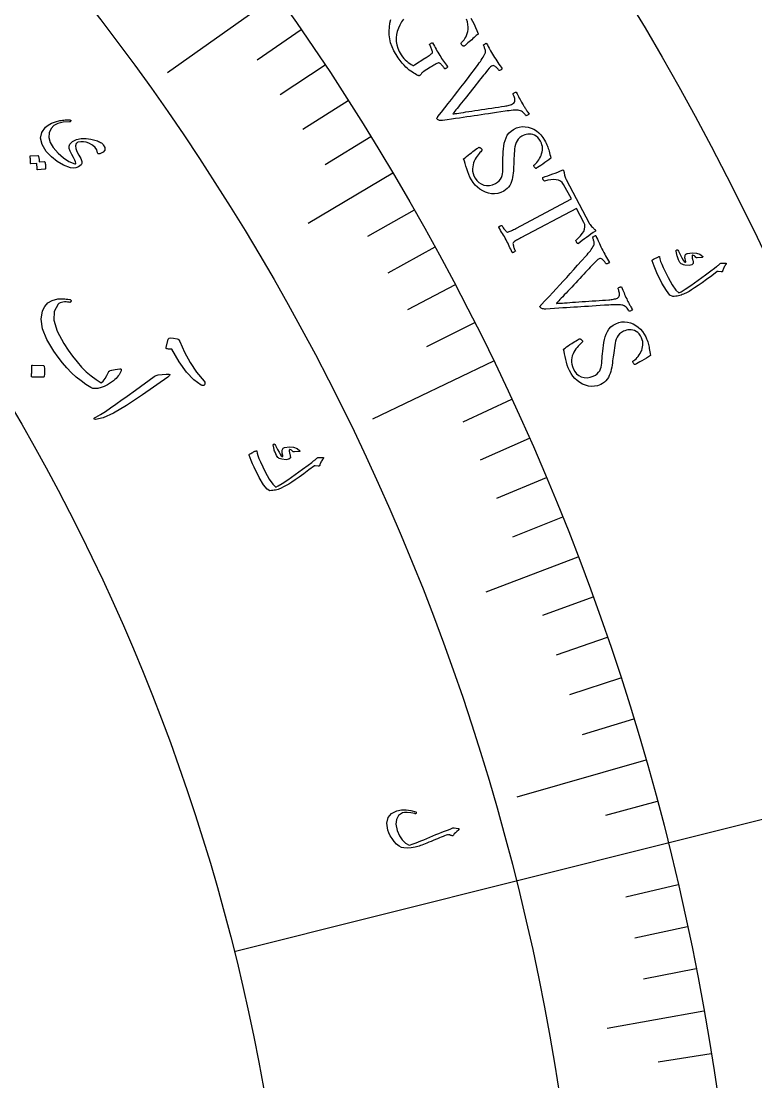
# Model space of a CAD drawing. Header units: millimetres. Extents: x -83 to 83, y -82 to 91.
# Drawn here: x 39.71 to 55.97, y 8.23 to 31.72 of the extents above; entities that cross this region are included whole.
import ezdxf

# ---------------------------------------------------------------- set-up
doc = ezdxf.new("R2010")
doc.units = ezdxf.units.MM
for name, color, linetype in [('ENGRAVE', 7, 'Continuous'), ('ENGRAVE_FINE', 8, 'Continuous'), ('TEXT', 5, 'Continuous')]:
    doc.layers.add(name, color=color, linetype=linetype)

msp = doc.modelspace()

# ---------------------------------------------------------------- linework, layer by layer
at = {"layer": 'ENGRAVE'}
for points in [[(45.367, 32.2945), (42.9474, 30.5721)], [(47.9309, 28.3501), (46.0562, 27.2413)], [(50.1577, 24.193), (47.4826, 22.9027)], [(52.0292, 19.8511), (49.9942, 19.0747)], [(63.6256, 15.9216), (54.0218, 13.5183)], [(53.529, 15.3538), (50.6742, 14.5349)], [(54.0218, 13.5183), (44.4179, 11.1151)], [(54.8191, 9.7961), (52.6751, 9.4129)]]:
    msp.add_lwpolyline(points, dxfattribs=at)
for radius in [80.85, 80.85, 78.6844, 74.6625, 74.6625, 71.4862, 65.5875, 65.5875, 62.1225, 55.6875, 55.6875, 52.2225, 45.7875, 45.7875]:
    msp.add_circle((0, 0), radius, dxfattribs=at)
at = {"layer": 'ENGRAVE_FINE'}
for points in [[(45.9058, 31.5239), (44.9265, 30.8514)], [(46.4317, 30.744), (45.4412, 30.0881)], [(46.9447, 29.9549), (45.9432, 29.3159)], [(47.4444, 29.1569), (46.4323, 28.5349)], [(48.4038, 27.5349), (47.3712, 26.9475)], [(48.8631, 26.7113), (47.8207, 26.1415)], [(49.3086, 25.8797), (48.2567, 25.3276)], [(49.7402, 25.0402), (48.6791, 24.506)], [(50.561, 23.3385), (49.4823, 22.8406)], [(50.9499, 22.4768), (49.863, 21.9973)], [(51.3243, 21.6082), (50.2294, 21.1472)], [(51.6841, 20.7329), (50.5815, 20.2906)], [(52.3593, 18.9631), (51.2423, 18.5585)], [(52.6745, 18.0691), (51.5508, 17.6836)], [(52.9746, 17.1694), (51.8445, 16.8031)], [(53.2595, 16.2642), (52.1233, 15.9172)], [(53.7832, 14.4384), (52.6358, 14.1304)], [(54.2448, 12.5938), (53.0875, 12.3251)], [(54.452, 11.6651), (53.2904, 11.4162)], [(54.6435, 10.7324), (53.4778, 10.5034)], [(54.9787, 8.8563), (53.8059, 8.6674)]]:
    msp.add_lwpolyline(points, dxfattribs=at)
at = {"layer": 'TEXT'}
for points in [[(48.165, 31.7639), (48.122, 31.6996), (48.085, 31.6326), (48.0541, 31.5631), (48.0303, 31.4917), (48.0148, 31.4192), (48.0075, 31.3455), (48.0083, 31.2706), (48.0187, 31.1953), (48.0398, 31.1203), (48.0717, 31.0454), (48.1143, 30.9707), (48.1436, 30.9287), (48.1743, 30.891), (48.2064, 30.8578), (48.2401, 30.829), (48.2739, 30.8035), (48.3064, 30.7803), (48.3376, 30.7594), (48.3676, 30.7407), (48.3735, 30.7372), (48.379, 30.7352), (48.384, 30.7349), (48.3887, 30.7361), (48.3934, 30.7383), (48.3984, 30.741), (48.4038, 30.7441), (48.4095, 30.7477), (48.6431, 30.896), (48.6466, 30.8982), (48.6501, 30.9005), (48.6537, 30.9027), (48.6572, 30.905), (48.6607, 30.9072), (48.6643, 30.9095), (48.6678, 30.9117), (48.6714, 30.914), (48.6932, 30.9279), (48.7139, 30.9414), (48.7335, 30.9544), (48.752, 30.9668), (48.7688, 30.9789), (48.7836, 30.9906), (48.7963, 31.0021), (48.8069, 31.0133), (48.8116, 31.0207), (48.813, 31.0317), (48.8111, 31.0462), (48.806, 31.0642), (48.7988, 31.0839), (48.7908, 31.1036), (48.7821, 31.1232), (48.7725, 31.1426), (48.7633, 31.1605), (48.7554, 31.1753), (48.7488, 31.1871), (48.7436, 31.1957), (48.7471, 31.2024), (48.7529, 31.2096), (48.761, 31.2171), (48.7712, 31.2251), (48.7822, 31.2319), (48.7922, 31.2364), (48.8013, 31.2384), (48.8095, 31.2379), (48.8307, 31.2018), (48.8512, 31.1662), (48.8709, 31.1309), (48.89, 31.0961), (48.909, 31.0616), (48.9286, 31.0275), (48.9488, 30.9937), (48.9695, 30.9603), (48.9912, 30.9266), (49.0128, 30.8943), (49.0344, 30.8634), (49.0558, 30.8338), (49.0775, 30.8043), (49.0997, 30.7731), (49.1224, 30.7405), (49.1457, 30.7063), (49.1426, 30.6986), (49.1369, 30.6913), (49.1286, 30.6841), (49.1177, 30.6772), (49.1061, 30.6713), (49.0959, 30.6673), (49.0869, 30.6651), (49.0793, 30.6648), (49.0738, 30.6731), (49.0662, 30.6839), (49.0564, 30.697), (49.0445, 30.7125), (49.0315, 30.7287), (49.0182, 30.744), (49.0047, 30.7583), (48.991, 30.7716), (48.9778, 30.7825), (48.9659, 30.7898), (48.9554, 30.7933), (48.9461, 30.793), (48.9283, 30.7877), (48.909, 30.78), (48.8882, 30.77), (48.8661, 30.7576), (48.8429, 30.7437), (48.8188, 30.7291), (48.794, 30.7137), (48.7684, 30.6977), (48.6052, 30.595), (48.588, 30.5831), (48.574, 30.5712), (48.5633, 30.5594), (48.5559, 30.5475), (48.5497, 30.5364), (48.5425, 30.5268), (48.5344, 30.5186), (48.5254, 30.512), (48.5206, 30.5095), (48.5155, 30.5081), (48.5101, 30.5078), (48.5044, 30.5086), (48.4972, 30.511), (48.4868, 30.5156), (48.4735, 30.5223), (48.4571, 30.5313), (48.4278, 30.5486), (48.397, 30.5676), (48.3647, 30.5883), (48.3309, 30.6107), (48.2957, 30.6363), (48.259, 30.6668), (48.2208, 30.702), (48.1812, 30.7421), (48.1398, 30.7887), (48.0964, 30.8435), (48.0508, 30.9067), (48.0031, 30.9782), (47.9539, 31.0625), (47.9142, 31.1482), (47.8842, 31.2352), (47.8636, 31.3236), (47.8522, 31.4121), (47.8493, 31.4996), (47.8549, 31.5859), (47.8691, 31.6712), (47.8913, 31.7543)], [(49.6617, 31.7815), (49.6976, 31.7163), (49.7321, 31.6491), (49.7645, 31.5799), (49.7947, 31.5088), (49.8228, 31.4356), (49.8201, 31.4332), (49.812, 31.4258), (49.7985, 31.4137), (49.7796, 31.3966), (49.7571, 31.3764), (49.7326, 31.3547), (49.7061, 31.3316), (49.6776, 31.307), (49.6488, 31.2822), (49.6214, 31.2586), (49.5954, 31.236), (49.5707, 31.2145), (49.5492, 31.1958), (49.5324, 31.1816), (49.5205, 31.1718), (49.5133, 31.1666), (49.5086, 31.1636), (49.5024, 31.1631), (49.4946, 31.1649), (49.4854, 31.1691), (49.4758, 31.175), (49.4673, 31.182), (49.4598, 31.19), (49.4532, 31.1991), (49.4486, 31.2075), (49.4452, 31.2158), (49.443, 31.2241), (49.4422, 31.2323), (49.4549, 31.2449), (49.4701, 31.2613), (49.4879, 31.2816), (49.5081, 31.3059), (49.5287, 31.334), (49.5476, 31.3662), (49.5649, 31.4023), (49.5804, 31.4424), (49.5922, 31.4865), (49.5985, 31.5345), (49.5992, 31.5863), (49.5942, 31.6419), (49.5816, 31.7015), (49.5591, 31.765)]]:
    msp.add_lwpolyline(points, dxfattribs=at)
for points in [[(50.1617, 30.9504), (50.1857, 30.912), (50.2098, 30.8744), (50.2339, 30.8376), (50.2581, 30.8018), (50.282, 30.7664), (50.3057, 30.7313), (50.329, 30.6963), (50.3519, 30.6616), (50.3472, 30.656), (50.3399, 30.6497), (50.3299, 30.6429), (50.3171, 30.6354), (50.3043, 30.629), (50.2943, 30.6253), (50.2868, 30.6242), (50.2821, 30.6258), (50.2778, 30.632), (50.2708, 30.641), (50.261, 30.6527), (50.2486, 30.6672), (50.2344, 30.6824), (50.2193, 30.6965), (50.2032, 30.7093), (50.1863, 30.721), (50.169, 30.7294), (50.1518, 30.7325), (50.1349, 30.7302), (50.1181, 30.7227), (50.0956, 30.7052), (50.0664, 30.676), (50.0304, 30.6351), (49.9875, 30.5827), (49.9656, 30.5548), (49.9403, 30.5226), (49.9117, 30.4862), (49.8798, 30.4454), (49.8454, 30.4015), (49.8091, 30.3555), (49.771, 30.3074), (49.7311, 30.2572), (49.6904, 30.2059), (49.6497, 30.1545), (49.609, 30.103), (49.5685, 30.0513), (49.5287, 30.0008), (49.4904, 29.9524), (49.4536, 29.9062), (49.4184, 29.8622), (49.3854, 29.8213), (49.3556, 29.7843), (49.3289, 29.7513), (49.3054, 29.7222), (49.2859, 29.6982), (49.2715, 29.6803), (49.2622, 29.6684), (49.258, 29.6628), (49.2684, 29.6639), (49.2872, 29.6665), (49.3143, 29.6704), (49.3497, 29.6756), (49.392, 29.682), (49.4397, 29.6894), (49.4927, 29.6977), (49.551, 29.7068), (49.6136, 29.7167), (49.6794, 29.727), (49.7484, 29.7377), (49.8206, 29.7488), (49.8947, 29.7602), (49.9693, 29.7715), (50.0445, 29.783), (50.1203, 29.7945), (50.1952, 29.8058), (50.2679, 29.8168), (50.3384, 29.8274), (50.4066, 29.8376), (50.4322, 29.8416), (50.4581, 29.8466), (50.4842, 29.8525), (50.5106, 29.8595), (50.5357, 29.8671), (50.5581, 29.8751), (50.5778, 29.8837), (50.5948, 29.8927), (50.6116, 29.9054), (50.6236, 29.9209), (50.6307, 29.939), (50.6329, 29.9599), (50.6318, 29.9821), (50.6288, 30.0039), (50.624, 30.0255), (50.6172, 30.0468), (50.6099, 30.0662), (50.6035, 30.0822), (50.5979, 30.0947), (50.5931, 30.1038), (50.5944, 30.1103), (50.5992, 30.1174), (50.6077, 30.1249), (50.6197, 30.1329), (50.6327, 30.1398), (50.6442, 30.1442), (50.6542, 30.146), (50.6627, 30.1452), (50.6809, 30.1117), (50.6983, 30.0791), (50.7151, 30.0473), (50.7311, 30.0163), (50.7472, 29.9854), (50.7643, 29.9539), (50.7824, 29.9217), (50.8015, 29.8888), (50.8173, 29.8619), (50.8316, 29.8381), (50.8443, 29.8174), (50.8555, 29.7996), (50.8658, 29.7834), (50.8763, 29.7675), (50.8868, 29.7518), (50.8973, 29.7364), (50.9084, 29.7201), (50.9206, 29.702), (50.9339, 29.682), (50.9482, 29.6602), (50.9433, 29.6547), (50.9355, 29.6487), (50.9247, 29.6422), (50.911, 29.6352), (50.8975, 29.6293), (50.8874, 29.6257), (50.8808, 29.6245), (50.8777, 29.6258), (50.8712, 29.6351), (50.8605, 29.6484), (50.8454, 29.6655), (50.8261, 29.6865), (50.8039, 29.7073), (50.7801, 29.7236), (50.7549, 29.7356), (50.7282, 29.7432), (50.7061, 29.7462), (50.6768, 29.7473), (50.6403, 29.7464), (50.5967, 29.7435), (50.5502, 29.7394), (50.5051, 29.7346), (50.4614, 29.7291), (50.4191, 29.723), (50.3211, 29.7087), (50.2273, 29.6949), (50.1376, 29.6815), (50.052, 29.6686), (49.9692, 29.6562), (49.8879, 29.6441), (49.8079, 29.6323), (49.7294, 29.6208), (49.6508, 29.6094), (49.5708, 29.5976), (49.4893, 29.5855), (49.4064, 29.573), (49.3205, 29.5601), (49.2299, 29.5468), (49.1347, 29.533), (49.0349, 29.5187), (49.0081, 29.5158), (48.9846, 29.5155), (48.9645, 29.5178), (48.9476, 29.5227), (48.9335, 29.5296), (48.9213, 29.538), (48.9111, 29.5477), (48.903, 29.5588), (48.9019, 29.5628), (48.9029, 29.5677), (48.9061, 29.5735), (48.9114, 29.5801), (48.9172, 29.5868), (48.9219, 29.593), (48.9257, 29.5985), (48.9283, 29.6033), (49.0073, 29.7037), (49.0835, 29.8009), (49.157, 29.8947), (49.2277, 29.9852), (49.2973, 30.0745), (49.3674, 30.1647), (49.4379, 30.2557), (49.5089, 30.3476), (49.5818, 30.4426), (49.6579, 30.5429), (49.7373, 30.6485), (49.8198, 30.7595), (49.8453, 30.7934), (49.869, 30.8261), (49.891, 30.8576), (49.9113, 30.8878), (49.93, 30.9175), (49.9469, 30.9471), (49.9622, 30.9768), (49.9759, 31.0065), (49.9804, 31.0194), (49.9825, 31.0342), (49.9823, 31.0508), (49.9796, 31.0693), (49.9754, 31.0884), (49.9703, 31.1067), (49.9645, 31.1244), (49.9578, 31.1414), (49.9511, 31.1568), (49.945, 31.1699), (49.9395, 31.1807), (49.9346, 31.1891), (49.936, 31.1914), (49.9415, 31.1959), (49.9512, 31.2026), (49.9651, 31.2115), (49.9793, 31.2202), (49.9901, 31.2263), (49.9973, 31.2297), (50.001, 31.2305), (50.0243, 31.1903), (50.0454, 31.1534), (50.064, 31.12), (50.0804, 31.0899), (50.0968, 31.0598), (50.1159, 31.0266), (50.1375, 30.9901), (50.1617, 30.9504)], [(41.397, 28.805), (41.3789, 28.8662), (41.3408, 28.9221), (41.2829, 28.9726), (41.205, 29.0175), (41.1457, 29.039), (41.0857, 29.0493), (41.025, 29.0484), (40.9635, 29.0364), (40.9528, 29.0319), (40.9429, 29.0253), (40.9341, 29.0164), (40.9262, 29.0054), (40.9107, 28.9583), (40.9148, 28.9006), (40.9382, 28.8322), (40.981, 28.7531), (41.0239, 28.6754), (41.0465, 28.6131), (41.0489, 28.5663), (41.0313, 28.5348), (40.9764, 28.4945), (40.9191, 28.4709), (40.8594, 28.4637), (40.7972, 28.4731), (40.641, 28.5312), (40.5, 28.6104), (40.3739, 28.7107), (40.2627, 28.8323), (40.1687, 28.9846), (40.1345, 29.1249), (40.1602, 29.2534), (40.2462, 29.3703), (40.306, 29.4171), (40.379, 29.4569), (40.4652, 29.4896), (40.5647, 29.5152), (40.5939, 29.5201), (40.6226, 29.5242), (40.6507, 29.5275), (40.6783, 29.5299), (40.7056, 29.5315), (40.7326, 29.5321), (40.7593, 29.5319), (40.7859, 29.5307), (40.7981, 29.5286), (40.8056, 29.5242), (40.8084, 29.5176), (40.8064, 29.5087), (40.8016, 29.501), (40.7953, 29.4955), (40.7875, 29.492), (40.7782, 29.4906), (40.6333, 29.4802), (40.5166, 29.4515), (40.428, 29.4046), (40.3675, 29.3397), (40.3252, 29.2419), (40.3194, 29.1394), (40.3501, 29.0323), (40.4173, 28.9203), (40.5251, 28.7923), (40.6401, 28.6896), (40.7627, 28.6123), (40.8931, 28.5603), (40.9025, 28.5583), (40.9094, 28.5598), (40.9137, 28.565), (40.9155, 28.5737), (40.9112, 28.6011), (40.8949, 28.6423), (40.8665, 28.6974), (40.8259, 28.7664), (40.7873, 28.8384), (40.7669, 28.8999), (40.7648, 28.9508), (40.781, 28.9912), (40.8096, 29.0249), (40.8446, 29.0535), (40.8859, 29.0769), (40.9334, 29.095), (41.0364, 29.1171), (41.1425, 29.1215), (41.2516, 29.108), (41.3639, 29.0766), (41.392, 29.067), (41.4178, 29.0566), (41.4412, 29.0454), (41.4624, 29.0335), (41.4813, 29.0209), (41.4979, 29.0079), (41.5123, 28.9945), (41.5244, 28.9806), (41.5599, 28.9181), (41.5594, 28.8643), (41.523, 28.8194), (41.4507, 28.7832), (41.4281, 28.778), (41.4116, 28.7799), (41.4012, 28.7889), (41.397, 28.805)], [(51.2909, 29.0861), (51.3113, 29.0489), (51.3287, 29.0144), (51.3433, 28.9825), (51.3548, 28.9532), (51.3647, 28.925), (51.3739, 28.8959), (51.3825, 28.8662), (51.3905, 28.8357), (51.3988, 28.803), (51.4083, 28.7667), (51.419, 28.7268), (51.4309, 28.6833), (51.3881, 28.6501), (51.3441, 28.6174), (51.2989, 28.5849), (51.2525, 28.5529), (51.2084, 28.5231), (51.1701, 28.4976), (51.1376, 28.4764), (51.111, 28.4594), (51.1052, 28.4564), (51.0986, 28.4566), (51.0912, 28.46), (51.083, 28.4666), (51.0751, 28.4745), (51.0685, 28.482), (51.0631, 28.4889), (51.059, 28.4953), (51.055, 28.5039), (51.0528, 28.5122), (51.0523, 28.5202), (51.0536, 28.528), (51.0744, 28.5445), (51.0956, 28.5645), (51.1173, 28.588), (51.1394, 28.615), (51.1608, 28.6448), (51.1802, 28.6765), (51.1977, 28.7103), (51.2133, 28.746), (51.2262, 28.7833), (51.2355, 28.8214), (51.2413, 28.8604), (51.2435, 28.9003), (51.2412, 28.9404), (51.2334, 28.9801), (51.2199, 29.0193), (51.2009, 29.058), (51.1716, 29.1035), (51.1401, 29.1408), (51.1065, 29.1698), (51.0707, 29.1906), (51.0337, 29.2046), (50.9966, 29.2131), (50.9594, 29.2162), (50.9221, 29.2138), (50.8858, 29.2073), (50.8515, 29.1979), (50.8194, 29.1856), (50.7892, 29.1703), (50.7458, 29.1412), (50.7098, 29.108), (50.6815, 29.0708), (50.6606, 29.0295), (50.6454, 28.9852), (50.6338, 28.9385), (50.626, 28.8895), (50.6219, 28.8382), (50.6195, 28.7856), (50.6168, 28.7326), (50.6139, 28.6794), (50.6107, 28.6259), (50.609, 28.5851), (50.6073, 28.5423), (50.6055, 28.4975), (50.6036, 28.4506), (50.6009, 28.4027), (50.5966, 28.3547), (50.5906, 28.3067), (50.5831, 28.2587), (50.5729, 28.2116), (50.5589, 28.1665), (50.5412, 28.1233), (50.5199, 28.0822), (50.494, 28.044), (50.463, 28.0098), (50.4268, 27.9795), (50.3854, 27.9531), (50.32, 27.9228), (50.2535, 27.9035), (50.1859, 27.8953), (50.1171, 27.8981), (50.049, 27.9104), (49.9836, 27.9309), (49.9207, 27.9595), (49.8605, 27.9962), (49.8045, 28.0397), (49.7544, 28.0887), (49.7101, 28.143), (49.6716, 28.2029), (49.6401, 28.2622), (49.6124, 28.3224), (49.5886, 28.3834), (49.5686, 28.4453), (49.5508, 28.5058), (49.5333, 28.5628), (49.5162, 28.6162), (49.4994, 28.6661), (49.5311, 28.6937), (49.5641, 28.7216), (49.5987, 28.7497), (49.6347, 28.7781), (49.6704, 28.8057), (49.7041, 28.8312), (49.7356, 28.8548), (49.7651, 28.8763), (49.7909, 28.8948), (49.8115, 28.9092), (49.8267, 28.9196), (49.8366, 28.9258), (49.846, 28.9229), (49.8553, 28.9193), (49.8643, 28.915), (49.8732, 28.91), (49.8815, 28.9042), (49.8888, 28.8976), (49.8952, 28.8903), (49.9006, 28.8822), (49.9049, 28.8716), (49.9053, 28.8615), (49.9017, 28.852), (49.8942, 28.843), (49.8783, 28.8277), (49.8604, 28.8086), (49.8405, 28.7857), (49.8185, 28.759), (49.796, 28.729), (49.7746, 28.6959), (49.7544, 28.66), (49.7352, 28.621), (49.7187, 28.5797), (49.7067, 28.5366), (49.6992, 28.4916), (49.6961, 28.4449), (49.6991, 28.3966), (49.7098, 28.3469), (49.7283, 28.2959), (49.7546, 28.2436), (49.7905, 28.1914), (49.8338, 28.1482), (49.8847, 28.114), (49.9431, 28.0888), (50.0062, 28.0755), (50.0711, 28.077), (50.1379, 28.0935), (50.2064, 28.1249), (50.2521, 28.1542), (50.2891, 28.186), (50.3175, 28.2205), (50.3371, 28.2575), (50.3506, 28.2969), (50.3604, 28.3387), (50.3664, 28.3829), (50.3686, 28.4294), (50.3689, 28.4779), (50.3689, 28.5282), (50.3688, 28.5802), (50.3684, 28.634), (50.3698, 28.6951), (50.3722, 28.7578), (50.3754, 28.8221), (50.3794, 28.8879), (50.3864, 28.9535), (50.3984, 29.0169), (50.4153, 29.0782), (50.4373, 29.1374), (50.4661, 29.1926), (50.5036, 29.2419), (50.5498, 29.2852), (50.6047, 29.3225), (50.6679, 29.3535), (50.732, 29.3737), (50.7969, 29.3831), (50.8627, 29.3815), (50.9277, 29.3704), (50.9903, 29.3511), (51.0505, 29.3236), (51.1084, 29.2878), (51.1623, 29.2453), (51.2107, 29.1975), (51.2536, 29.1444), (51.2909, 29.0861)], [(40.2198, 28.6102), (40.223, 28.6097), (40.226, 28.6079), (40.2288, 28.6048), (40.2313, 28.6004), (40.2362, 28.5818), (40.2401, 28.5632), (40.2431, 28.5446), (40.2452, 28.5261), (40.2464, 28.5076), (40.2466, 28.4887), (40.2458, 28.4697), (40.2441, 28.4503), (40.2426, 28.4458), (40.24, 28.4424), (40.2363, 28.4402), (40.2315, 28.4391), (40.0653, 28.4288), (40.0624, 28.4296), (40.0604, 28.4325), (40.0592, 28.4374), (40.0589, 28.4443), (40.0594, 28.4495), (40.0594, 28.4576), (40.0591, 28.4684), (40.0584, 28.482), (40.0573, 28.4985), (40.0558, 28.5181), (40.054, 28.5409), (40.0517, 28.5668), (39.9221, 28.5592), (39.9175, 28.5598), (39.9144, 28.5627), (39.9129, 28.5678), (39.913, 28.5751), (39.913, 28.5814), (39.9129, 28.5913), (39.9125, 28.6046), (39.9119, 28.6214), (39.911, 28.6418), (39.9096, 28.6662), (39.9076, 28.6944), (39.9052, 28.7265), (39.9058, 28.7304), (39.9073, 28.7331), (39.9098, 28.7344), (39.9132, 28.7345), (40.0759, 28.7412), (40.0791, 28.7407), (40.0821, 28.7389), (40.0849, 28.7358), (40.0874, 28.7315), (40.0922, 28.7161), (40.0961, 28.7006), (40.099, 28.685), (40.101, 28.6693), (40.1022, 28.6535), (40.1026, 28.6378), (40.1023, 28.6221), (40.1012, 28.6065)], [(52.2789, 27.2463), (52.2882, 27.2304), (52.3001, 27.2131), (52.3148, 27.1943), (52.3322, 27.1742), (52.3499, 27.1548), (52.3657, 27.1384), (52.3795, 27.1251), (52.3913, 27.1147), (52.4005, 27.1076), (52.4076, 27.1014), (52.4127, 27.0962), (52.4157, 27.0919), (52.4174, 27.0878), (52.4187, 27.083), (52.4196, 27.0776), (52.4199, 27.0716), (52.3679, 27.0364), (52.3171, 27.0012), (52.2674, 26.966), (52.2189, 26.9309), (52.1716, 26.8958), (52.1254, 26.8607), (52.0804, 26.8257), (52.0366, 26.7906), (52.0324, 26.7923), (52.0274, 26.7947), (52.0217, 26.7979), (52.0151, 26.8019), (52.0086, 26.8069), (52.003, 26.8132), (51.9983, 26.8207), (51.9945, 26.8295), (51.9888, 26.8425), (51.9859, 26.8538), (51.9859, 26.8634), (51.9887, 26.8712), (52.0418, 26.9172), (52.0875, 26.9647), (52.1257, 27.0135), (52.1565, 27.0637), (52.1772, 27.1142), (52.1849, 27.1636), (52.1798, 27.2119), (52.1618, 27.2592), (51.9971, 27.5722), (50.7677, 26.9202), (50.741, 26.906), (50.7154, 26.8921), (50.6907, 26.8786), (50.6671, 26.8653), (50.6453, 26.8523), (50.6263, 26.8394), (50.61, 26.8265), (50.5964, 26.8137), (50.5927, 26.8063), (50.5912, 26.7953), (50.5919, 26.7808), (50.595, 26.7627), (50.5996, 26.7429), (50.6052, 26.7231), (50.6119, 26.7032), (50.6196, 26.6832), (50.6272, 26.6648), (50.6337, 26.6496), (50.6392, 26.6375), (50.6436, 26.6285), (50.6395, 26.6221), (50.6331, 26.6155), (50.6244, 26.6087), (50.6135, 26.6017), (50.602, 26.5958), (50.5917, 26.5922), (50.5825, 26.591), (50.5744, 26.5921), (50.5576, 26.6297), (50.5411, 26.6665), (50.5248, 26.7024), (50.5087, 26.7375), (50.4924, 26.7722), (50.4753, 26.8072), (50.4576, 26.8423), (50.439, 26.8776), (50.4205, 26.9119), (50.4013, 26.9462), (50.3814, 26.9805), (50.3609, 27.0149), (50.3399, 27.0494), (50.3186, 27.0841), (50.2969, 27.119), (50.2749, 27.1541), (50.2784, 27.1614), (50.2846, 27.1684), (50.2934, 27.175), (50.3047, 27.1812), (50.3166, 27.1864), (50.3271, 27.1898), (50.3361, 27.1914), (50.3437, 27.1913), (50.3487, 27.1826), (50.3558, 27.171), (50.365, 27.1567), (50.3764, 27.1396), (50.389, 27.1215), (50.4021, 27.1042), (50.4158, 27.0879), (50.43, 27.0724), (50.4434, 27.0594), (50.455, 27.0508), (50.4647, 27.0464), (50.4724, 27.0464), (50.4906, 27.0505), (50.5104, 27.0569), (50.5318, 27.0654), (50.5547, 27.0763), (50.5789, 27.0885), (50.6038, 27.1014), (50.6297, 27.1149), (50.6564, 27.1291), (51.8831, 27.7861), (51.7125, 28.1024), (51.6832, 28.1437), (51.6459, 28.1749), (51.6006, 28.196), (51.5472, 28.207), (51.4882, 28.2096), (51.4261, 28.2055), (51.3609, 28.1948), (51.2925, 28.1775), (51.2844, 28.1795), (51.2765, 28.1849), (51.2687, 28.1936), (51.2611, 28.2056), (51.2559, 28.2135), (51.2524, 28.2214), (51.2505, 28.2292), (51.2503, 28.2368), (51.2509, 28.244), (51.2517, 28.2501), (51.2526, 28.2554), (51.2536, 28.2597), (51.3071, 28.2766), (51.3612, 28.2947), (51.4158, 28.3138), (51.4711, 28.3341), (51.527, 28.3553), (51.5836, 28.3773), (51.641, 28.4001), (51.6992, 28.4238), (51.7047, 28.4182), (51.7095, 28.4115), (51.7136, 28.4035), (51.717, 28.3944), (51.7196, 28.385), (51.7216, 28.3765), (51.7229, 28.3689), (51.7235, 28.3621), (51.7254, 28.3469), (51.7283, 28.3293), (51.7324, 28.3093), (51.7377, 28.2868), (51.7438, 28.2642), (51.7504, 28.2437), (51.7577, 28.2254), (51.7656, 28.2093)], [(52.559, 26.6773), (52.5797, 26.637), (52.6006, 26.5975), (52.6216, 26.5589), (52.6427, 26.5212), (52.6636, 26.4839), (52.6843, 26.447), (52.7046, 26.4102), (52.7245, 26.3737), (52.7194, 26.3684), (52.7116, 26.3628), (52.701, 26.3568), (52.6877, 26.3505), (52.6744, 26.3451), (52.6641, 26.3422), (52.6566, 26.3418), (52.652, 26.3438), (52.6482, 26.3504), (52.642, 26.3599), (52.6333, 26.3724), (52.6221, 26.3878), (52.6092, 26.4042), (52.5953, 26.4195), (52.5804, 26.4336), (52.5644, 26.4466), (52.5479, 26.4564), (52.531, 26.4609), (52.5139, 26.4601), (52.4966, 26.454), (52.4728, 26.4384), (52.4412, 26.4117), (52.4019, 26.374), (52.3549, 26.3253), (52.3307, 26.2993), (52.3028, 26.2694), (52.2713, 26.2354), (52.2362, 26.1975), (52.1982, 26.1565), (52.1582, 26.1137), (52.1162, 26.0689), (52.0723, 26.0222), (52.0275, 25.9745), (51.9826, 25.9266), (51.9378, 25.8787), (51.8931, 25.8306), (51.8492, 25.7835), (51.8071, 25.7385), (51.7666, 25.6955), (51.7278, 25.6546), (51.6916, 25.6165), (51.6588, 25.5822), (51.6295, 25.5515), (51.6036, 25.5245), (51.5822, 25.5021), (51.5664, 25.4854), (51.5562, 25.4745), (51.5515, 25.4691), (51.5619, 25.4694), (51.5808, 25.4704), (51.6082, 25.4721), (51.6439, 25.4744), (51.6866, 25.4772), (51.7347, 25.4806), (51.7882, 25.4844), (51.8471, 25.4887), (51.9103, 25.4934), (51.9767, 25.4981), (52.0464, 25.5031), (52.1193, 25.5082), (52.194, 25.5133), (52.2693, 25.5185), (52.3452, 25.5236), (52.4217, 25.5288), (52.4973, 25.5339), (52.5707, 25.5387), (52.6418, 25.5434), (52.7106, 25.5479), (52.7365, 25.5498), (52.7627, 25.5527), (52.7892, 25.5564), (52.816, 25.5611), (52.8417, 25.5666), (52.8647, 25.5728), (52.885, 25.5797), (52.9027, 25.5873), (52.9205, 25.5985), (52.9337, 25.6129), (52.9423, 25.6305), (52.9463, 25.6511), (52.947, 25.6732), (52.9459, 25.6952), (52.9428, 25.7171), (52.9379, 25.7389), (52.9322, 25.7589), (52.9271, 25.7753), (52.9226, 25.7883), (52.9186, 25.7977), (52.9204, 25.8042), (52.9258, 25.8108), (52.9348, 25.8176), (52.9475, 25.8245), (52.961, 25.8303), (52.9729, 25.8337), (52.983, 25.8347), (52.9914, 25.8332), (53.0067, 25.7984), (53.0214, 25.7644), (53.0354, 25.7314), (53.0488, 25.6992), (53.0623, 25.667), (53.0767, 25.6341), (53.0921, 25.6005), (53.1084, 25.5662), (53.1219, 25.5381), (53.1342, 25.5132), (53.1451, 25.4914), (53.1548, 25.4728), (53.1638, 25.4558), (53.1728, 25.4391), (53.182, 25.4226), (53.1912, 25.4063), (53.2009, 25.3892), (53.2116, 25.3701), (53.2231, 25.3491), (53.2356, 25.3262), (53.2303, 25.3211), (53.222, 25.3158), (53.2107, 25.3102), (53.1964, 25.3044), (53.1825, 25.2996), (53.1722, 25.2968), (53.1655, 25.2962), (53.1625, 25.2978), (53.1568, 25.3076), (53.1472, 25.3217), (53.1336, 25.34), (53.1161, 25.3626), (53.0957, 25.3851), (53.0734, 25.4034), (53.0492, 25.4174), (53.0232, 25.4271), (53.0015, 25.432), (52.9724, 25.4355), (52.936, 25.4377), (52.8923, 25.4385), (52.8456, 25.4382), (52.8003, 25.4371), (52.7562, 25.4353), (52.7136, 25.4328), (52.6147, 25.4266), (52.52, 25.4206), (52.4295, 25.4147), (52.3432, 25.409), (52.2597, 25.4035), (52.1776, 25.3982), (52.0969, 25.3931), (52.0177, 25.3882), (51.9385, 25.3833), (51.8577, 25.3782), (51.7756, 25.3729), (51.6919, 25.3674), (51.6052, 25.3617), (51.5138, 25.3559), (51.4178, 25.35), (51.3172, 25.3441), (51.2902, 25.3434), (51.2668, 25.3451), (51.2469, 25.3491), (51.2305, 25.3554), (51.217, 25.3634), (51.2056, 25.3727), (51.1962, 25.3833), (51.189, 25.3951), (51.1883, 25.3991), (51.1897, 25.4039), (51.1933, 25.4094), (51.1991, 25.4156), (51.2055, 25.4218), (51.2108, 25.4275), (51.2149, 25.4327), (51.218, 25.4373), (51.305, 25.5308), (51.389, 25.6212), (51.47, 25.7087), (51.548, 25.793), (51.6248, 25.8762), (51.7022, 25.9602), (51.78, 26.0451), (51.8584, 26.1308), (51.9389, 26.2194), (52.0231, 26.313), (52.1109, 26.4117), (52.2025, 26.5154), (52.2306, 26.5471), (52.257, 26.5778), (52.2815, 26.6073), (52.3043, 26.6357), (52.3253, 26.6637), (52.3447, 26.6918), (52.3624, 26.7202), (52.3784, 26.7486), (52.384, 26.7611), (52.3874, 26.7756), (52.3885, 26.7922), (52.3874, 26.8109), (52.3848, 26.8302), (52.3813, 26.849), (52.3769, 26.8671), (52.3717, 26.8845), (52.3662, 26.9005), (52.3612, 26.914), (52.3566, 26.9252), (52.3525, 26.934), (52.354, 26.9362), (52.3599, 26.9402), (52.3702, 26.9461), (52.3847, 26.9538), (52.3997, 26.9613), (52.4109, 26.9664), (52.4183, 26.9693), (52.4221, 26.9698), (52.442, 26.9278), (52.4599, 26.8893), (52.4757, 26.8543), (52.4895, 26.823), (52.5034, 26.7917), (52.5196, 26.757), (52.5382, 26.7189), (52.559, 26.6773)], [(54.7906, 26.5062), (54.7917, 26.5028), (54.7918, 26.4994), (54.7908, 26.4961), (54.7888, 26.4927), (54.7865, 26.4908), (54.7838, 26.4892), (54.7806, 26.488), (54.7771, 26.4871), (54.671, 26.4796), (54.6599, 26.4796), (54.6507, 26.4808), (54.6436, 26.4832), (54.6385, 26.4869), (54.6222, 26.5053), (54.6056, 26.5195), (54.5886, 26.5297), (54.5713, 26.5358), (54.5641, 26.5351), (54.5591, 26.5288), (54.5564, 26.5168), (54.5559, 26.4991), (54.5573, 26.4881), (54.559, 26.4768), (54.5611, 26.4653), (54.5635, 26.4537), (54.5663, 26.4417), (54.5696, 26.4293), (54.5734, 26.4164), (54.5776, 26.4031), (54.5806, 26.3517), (54.5509, 26.3204), (54.4884, 26.3092), (54.3932, 26.3181), (54.3624, 26.3258), (54.3367, 26.3354), (54.316, 26.3469), (54.3003, 26.3603), (54.2873, 26.3772), (54.2732, 26.4022), (54.2578, 26.4356), (54.2413, 26.4772), (54.2333, 26.4986), (54.2264, 26.5193), (54.2207, 26.5393), (54.2161, 26.5585), (54.2123, 26.5768), (54.209, 26.5941), (54.2062, 26.6103), (54.2039, 26.6255), (54.2045, 26.6358), (54.2068, 26.6441), (54.2108, 26.6503), (54.2166, 26.6546), (54.2237, 26.6568), (54.23, 26.656), (54.2354, 26.6521), (54.2399, 26.6452), (54.253, 26.6226), (54.2674, 26.5967), (54.2831, 26.5675), (54.3001, 26.5351), (54.3319, 26.4745), (54.3589, 26.4283), (54.3812, 26.3965), (54.3988, 26.3791), (54.4022, 26.3773), (54.4055, 26.3771), (54.4088, 26.3784), (54.4122, 26.3814), (54.4139, 26.384), (54.4148, 26.3878), (54.4148, 26.3928), (54.4141, 26.3989), (54.402, 26.4535), (54.398, 26.4768), (54.397, 26.4979), (54.3991, 26.5169), (54.4044, 26.5338), (54.4123, 26.5499), (54.4227, 26.5621), (54.4354, 26.5705), (54.4505, 26.5752), (54.5602, 26.5905), (54.6534, 26.5841), (54.7302, 26.556), (54.7906, 26.5062)], [(55.3044, 26.3311), (55.291, 26.3129), (55.2787, 26.2947), (55.2675, 26.2765), (55.2575, 26.2584), (55.2487, 26.2402), (55.2411, 26.2218), (55.2348, 26.2032), (55.2297, 26.1844), (55.2257, 26.1762), (55.2191, 26.171), (55.2098, 26.1687), (55.1977, 26.1692), (55.1327, 26.176), (55.1258, 26.1764), (55.1201, 26.1764), (55.1157, 26.1759), (55.1126, 26.1749), (54.9894, 26.0821), (54.8776, 25.9992), (54.7772, 25.9264), (54.6882, 25.8634), (54.6106, 25.8104), (54.5446, 25.7676), (54.4902, 25.7349), (54.4474, 25.7123), (54.3648, 25.6734), (54.338, 25.6625), (54.3104, 25.6528), (54.2821, 25.6443), (54.2532, 25.6371), (54.2235, 25.6311), (54.193, 25.6266), (54.1617, 25.6235), (54.1296, 25.6218), (54.0658, 25.6533), (53.9859, 25.7516), (53.8896, 25.9162), (53.7763, 26.1471), (53.7436, 26.2206), (53.7152, 26.2894), (53.691, 26.3536), (53.671, 26.4132), (53.6707, 26.4194), (53.6721, 26.4246), (53.6753, 26.4289), (53.6803, 26.4323), (53.7052, 26.4464), (53.7279, 26.4591), (53.7484, 26.4703), (53.7668, 26.4801), (53.7833, 26.4885), (53.7981, 26.4957), (53.8111, 26.5017), (53.8224, 26.5064), (53.8289, 26.5087), (53.8334, 26.5082), (53.836, 26.5049), (53.8365, 26.4988), (53.8439, 26.454), (53.8599, 26.3995), (53.8844, 26.3353), (53.9176, 26.2613), (54.0232, 26.0435), (54.1156, 25.8777), (54.1951, 25.7642), (54.2622, 25.703), (54.3134, 25.7274), (54.4016, 25.782), (54.5267, 25.8667), (54.6887, 25.9819), (54.8501, 26.0988), (54.9718, 26.1879), (55.0539, 26.2491), (55.0965, 26.2824), (55.108, 26.2919), (55.1187, 26.3008), (55.1286, 26.3091), (55.1379, 26.3168), (55.1463, 26.3238), (55.1537, 26.3301), (55.1602, 26.3357), (55.1657, 26.3406), (55.1783, 26.3502), (55.1914, 26.357), (55.2052, 26.361), (55.2195, 26.362), (55.2989, 26.36), (55.3045, 26.3594), (55.3087, 26.3578), (55.3115, 26.3554), (55.313, 26.352), (55.3128, 26.3469), (55.3112, 26.3417), (55.3084, 26.3364), (55.3044, 26.3311)], [(41.9157, 23.9735), (41.9047, 23.9453), (41.8907, 23.9173), (41.8738, 23.8895), (41.854, 23.8619), (41.8314, 23.8345), (41.8062, 23.8075), (41.7784, 23.7808), (41.7479, 23.7545), (41.684, 23.7065), (41.6169, 23.6655), (41.5466, 23.6315), (41.4731, 23.6046), (41.4037, 23.5875), (41.343, 23.5818), (41.2911, 23.5874), (41.248, 23.6044), (41.1381, 23.6735), (41.0304, 23.7515), (40.9248, 23.8384), (40.8212, 23.9343), (40.72, 24.0392), (40.6212, 24.1535), (40.5249, 24.2771), (40.4309, 24.41), (40.2755, 24.6716), (40.181, 24.9068), (40.1479, 25.1165), (40.1767, 25.3012), (40.2269, 25.4014), (40.2998, 25.4792), (40.3957, 25.5345), (40.5146, 25.5669), (40.5426, 25.5702), (40.5721, 25.5721), (40.603, 25.5726), (40.6354, 25.5718), (40.6693, 25.5696), (40.7047, 25.566), (40.7415, 25.561), (40.7799, 25.5546), (40.7914, 25.5516), (40.8004, 25.5467), (40.807, 25.5398), (40.8111, 25.531), (40.8125, 25.5241), (40.8115, 25.5171), (40.8082, 25.5099), (40.8026, 25.5024), (40.7965, 25.4967), (40.7894, 25.4933), (40.7812, 25.4921), (40.7721, 25.4933), (40.7352, 25.4986), (40.6987, 25.5012), (40.6626, 25.5012), (40.627, 25.4985), (40.5953, 25.4921), (40.5674, 25.4818), (40.5431, 25.4676), (40.5225, 25.4495), (40.435, 25.2915), (40.4274, 25.0939), (40.4992, 24.8563), (40.6495, 24.5777), (40.7449, 24.4323), (40.8424, 24.2975), (40.942, 24.1734), (41.0439, 24.06), (41.1483, 23.957), (41.2552, 23.8643), (41.3649, 23.782), (41.4774, 23.7099), (41.5217, 23.7485), (41.5641, 23.8031), (41.6047, 23.8736), (41.6432, 23.9601), (41.6487, 23.9653), (41.6606, 23.9717), (41.6791, 23.9795), (41.7041, 23.9886), (41.707, 23.9889), (41.7094, 23.9892), (41.7113, 23.9897), (41.7128, 23.9904), (41.7482, 24.0002), (41.7894, 24.0084), (41.8364, 24.0151), (41.8891, 24.0201), (41.9066, 24.0189), (41.9169, 24.0108), (41.92, 23.9957), (41.9157, 23.9735)], [(53.5295, 24.7257), (53.5467, 24.6869), (53.5612, 24.651), (53.573, 24.618), (53.5821, 24.5879), (53.5896, 24.5589), (53.5963, 24.5292), (53.6024, 24.4989), (53.6079, 24.4678), (53.6135, 24.4345), (53.6199, 24.3976), (53.6273, 24.3569), (53.6355, 24.3126), (53.5901, 24.2831), (53.5435, 24.2541), (53.4958, 24.2255), (53.4469, 24.1974), (53.4005, 24.1714), (53.3602, 24.1492), (53.3261, 24.1308), (53.2981, 24.1161), (53.2921, 24.1135), (53.2855, 24.1143), (53.2784, 24.1183), (53.2709, 24.1255), (53.2636, 24.1341), (53.2576, 24.1421), (53.2528, 24.1494), (53.2493, 24.1562), (53.246, 24.165), (53.2445, 24.1735), (53.2447, 24.1815), (53.2466, 24.1892), (53.2687, 24.2039), (53.2915, 24.222), (53.315, 24.2437), (53.3393, 24.2687), (53.3631, 24.2966), (53.3851, 24.3267), (53.4054, 24.3588), (53.4239, 24.3932), (53.4398, 24.4292), (53.4522, 24.4664), (53.4612, 24.5048), (53.4668, 24.5444), (53.4678, 24.5846), (53.4633, 24.6248), (53.4531, 24.665), (53.4374, 24.7051), (53.412, 24.7529), (53.3837, 24.7926), (53.3526, 24.8244), (53.3187, 24.8481), (53.283, 24.865), (53.2468, 24.8766), (53.2099, 24.8828), (53.1726, 24.8835), (53.1358, 24.8801), (53.1009, 24.8735), (53.0678, 24.8639), (53.0365, 24.8512), (52.9908, 24.8258), (52.9522, 24.7957), (52.9208, 24.761), (52.8966, 24.7216), (52.8777, 24.6787), (52.8624, 24.6331), (52.8505, 24.5849), (52.8422, 24.5341), (52.8354, 24.4819), (52.8283, 24.4294), (52.821, 24.3766), (52.8133, 24.3235), (52.8083, 24.283), (52.8031, 24.2405), (52.7975, 24.196), (52.7918, 24.1494), (52.7851, 24.1019), (52.7768, 24.0545), (52.7668, 24.0071), (52.7553, 23.9598), (52.7412, 23.9138), (52.7236, 23.87), (52.7024, 23.8285), (52.6777, 23.7892), (52.6488, 23.7533), (52.615, 23.7218), (52.5764, 23.6946), (52.5329, 23.6718), (52.4653, 23.647), (52.3974, 23.6333), (52.3293, 23.6307), (52.261, 23.6392), (52.1942, 23.6572), (52.1307, 23.683), (52.0704, 23.7167), (52.0135, 23.7583), (51.9613, 23.8063), (51.9154, 23.8592), (51.8757, 23.9171), (51.8424, 23.9799), (51.8159, 24.0417), (51.7933, 24.104), (51.7746, 24.1668), (51.7599, 24.2301), (51.7471, 24.2919), (51.7344, 24.3501), (51.7218, 24.4048), (51.7093, 24.4558), (51.7431, 24.4807), (51.7784, 24.5058), (51.8152, 24.531), (51.8534, 24.5563), (51.8913, 24.5808), (51.9269, 24.6034), (51.9603, 24.6243), (51.9915, 24.6433), (52.0188, 24.6596), (52.0404, 24.6723), (52.0564, 24.6813), (52.0668, 24.6867), (52.076, 24.683), (52.0849, 24.6787), (52.0936, 24.6736), (52.102, 24.6678), (52.1098, 24.6614), (52.1166, 24.6543), (52.1223, 24.6464), (52.127, 24.6379), (52.1304, 24.627), (52.13, 24.6169), (52.1256, 24.6077), (52.1174, 24.5994), (52.1003, 24.5855), (52.0809, 24.5679), (52.0591, 24.5467), (52.035, 24.522), (52.0101, 24.4939), (51.986, 24.4628), (51.9628, 24.4286), (51.9404, 24.3914), (51.9206, 24.3516), (51.9051, 24.3096), (51.8939, 24.2654), (51.8869, 24.2191), (51.8859, 24.1707), (51.8924, 24.1203), (51.9066, 24.068), (51.9284, 24.0136), (51.9599, 23.9587), (51.9995, 23.912), (52.0474, 23.8737), (52.1035, 23.8437), (52.1652, 23.8252), (52.2301, 23.8213), (52.2979, 23.8322), (52.3689, 23.8578), (52.4168, 23.8832), (52.4563, 23.9119), (52.4875, 23.9438), (52.5102, 23.9791), (52.5269, 24.0173), (52.5401, 24.0581), (52.5497, 24.1016), (52.5558, 24.1478), (52.5601, 24.1962), (52.5643, 24.2462), (52.5685, 24.2981), (52.5725, 24.3517), (52.5791, 24.4125), (52.5866, 24.4748), (52.5952, 24.5385), (52.6047, 24.6038), (52.6171, 24.6686), (52.6342, 24.7308), (52.6562, 24.7905), (52.6831, 24.8477), (52.7164, 24.9003), (52.7578, 24.9463), (52.8074, 24.9856), (52.8652, 25.0182), (52.9308, 25.0439), (52.9964, 25.0587), (53.0618, 25.0626), (53.1272, 25.0556), (53.1911, 25.0392), (53.2519, 25.0147), (53.3096, 24.9822), (53.3643, 24.9418), (53.4146, 24.8949), (53.4588, 24.8433), (53.4971, 24.7868), (53.5295, 24.7257)], [(43.7549, 23.744), (43.7684, 23.7239), (43.7739, 23.7046), (43.7715, 23.6859), (43.7612, 23.6679), (43.7459, 23.654), (43.7284, 23.6477), (43.7089, 23.6489), (43.6873, 23.6577), (43.5267, 23.7763), (43.3662, 23.9493), (43.205, 24.1764), (43.0422, 24.4576), (43.0139, 24.4565), (42.988, 24.4568), (42.9646, 24.4584), (42.9435, 24.4614), (42.9283, 24.4656), (42.9182, 24.472), (42.9134, 24.4804), (42.9138, 24.4911), (42.9626, 24.6758), (42.9784, 24.6959), (43.017, 24.7045), (43.0784, 24.7014), (43.1625, 24.6866), (43.179, 24.6789), (43.1937, 24.6659), (43.2065, 24.6476), (43.2175, 24.6242), (43.3207, 24.3855), (43.4446, 24.1595), (43.5892, 23.9458), (43.7549, 23.744)], [(40.1976, 24.093), (40.2024, 24.0919), (40.2066, 24.0888), (40.2104, 24.0839), (40.2137, 24.0771), (40.2221, 24.02), (40.2247, 23.9632), (40.2215, 23.9065), (40.2124, 23.85), (40.2098, 23.8434), (40.2059, 23.839), (40.2009, 23.8365), (40.1946, 23.8362), (39.9465, 23.8378), (39.9397, 23.8393), (39.9355, 23.8439), (39.9339, 23.8517), (39.935, 23.8626), (39.9358, 23.872), (39.9368, 23.8867), (39.9379, 23.9066), (39.9392, 23.9317), (39.9403, 23.9624), (39.9412, 23.9989), (39.9419, 24.0412), (39.9422, 24.0894), (39.943, 24.0963), (39.9451, 24.1008), (39.9487, 24.1029), (39.9537, 24.1028)], [(42.9126, 23.9015), (42.9711, 23.9026), (42.9978, 23.8921), (42.9924, 23.87), (42.9552, 23.8364), (42.3881, 23.4472), (42.039, 23.2101), (41.7493, 23.0404), (41.5193, 22.9374), (41.3491, 22.9009), (41.3328, 22.9023), (41.3224, 22.9058), (41.3181, 22.9115), (41.3197, 22.9193), (41.3245, 22.9276), (41.3322, 22.9357), (41.3426, 22.9439), (41.3559, 22.9521), (41.4617, 23.0108), (41.5712, 23.0779), (41.6845, 23.1536), (41.8014, 23.2377), (41.8322, 23.2591), (41.9151, 23.3178), (42.0499, 23.4139), (42.2365, 23.5476), (42.6476, 23.8488), (42.6704, 23.8631), (42.6927, 23.874), (42.7146, 23.8813), (42.7361, 23.8851)], [(45.8736, 22.2053), (45.8747, 22.2019), (45.8748, 22.1986), (45.8738, 22.1952), (45.8718, 22.1919), (45.8695, 22.19), (45.8668, 22.1884), (45.8636, 22.1871), (45.8601, 22.1862), (45.7539, 22.1788), (45.7428, 22.1788), (45.7337, 22.18), (45.7266, 22.1824), (45.7214, 22.1861), (45.7051, 22.2045), (45.6885, 22.2188), (45.6715, 22.229), (45.6541, 22.2351), (45.6469, 22.2344), (45.642, 22.2281), (45.6393, 22.2161), (45.6389, 22.1983), (45.6402, 22.1873), (45.6419, 22.176), (45.644, 22.1645), (45.6465, 22.1529), (45.6493, 22.1408), (45.6526, 22.1284), (45.6564, 22.1155), (45.6606, 22.1022), (45.6637, 22.0507), (45.6339, 22.0194), (45.5715, 22.0083), (45.4762, 22.0171), (45.4455, 22.0249), (45.4197, 22.0345), (45.399, 22.046), (45.3833, 22.0594), (45.3703, 22.0763), (45.3561, 22.1014), (45.3407, 22.1347), (45.3242, 22.1763), (45.3161, 22.1978), (45.3092, 22.2185), (45.3034, 22.2385), (45.2988, 22.2577), (45.295, 22.276), (45.2917, 22.2933), (45.2889, 22.3095), (45.2866, 22.3247), (45.2871, 22.335), (45.2894, 22.3433), (45.2934, 22.3496), (45.2992, 22.3539), (45.3063, 22.3561), (45.3126, 22.3552), (45.318, 22.3514), (45.3225, 22.3445), (45.3356, 22.3218), (45.3501, 22.2959), (45.3658, 22.2667), (45.3829, 22.2343), (45.4147, 22.1737), (45.4418, 22.1275), (45.4642, 22.0956), (45.4818, 22.0782), (45.4852, 22.0764), (45.4885, 22.0762), (45.4918, 22.0776), (45.4952, 22.0805), (45.4969, 22.0831), (45.4978, 22.0869), (45.4978, 22.0919), (45.497, 22.0981), (45.485, 22.1527), (45.4809, 22.176), (45.4799, 22.1972), (45.482, 22.2162), (45.4872, 22.2331), (45.4952, 22.2491), (45.5055, 22.2614), (45.5182, 22.2698), (45.5333, 22.2745), (45.643, 22.2898), (45.7362, 22.2834), (45.8131, 22.2553), (45.8736, 22.2053)], [(46.3878, 22.029), (46.3744, 22.0108), (46.3621, 21.9926), (46.3509, 21.9744), (46.3409, 21.9563), (46.3321, 21.938), (46.3245, 21.9196), (46.3182, 21.901), (46.3131, 21.8821), (46.3091, 21.874), (46.3025, 21.8687), (46.2931, 21.8664), (46.2811, 21.867), (46.216, 21.874), (46.2091, 21.8744), (46.2035, 21.8743), (46.1991, 21.8738), (46.1959, 21.8729), (46.0727, 21.7801), (45.9608, 21.6974), (45.8602, 21.6246), (45.7711, 21.5617), (45.6935, 21.5089), (45.6275, 21.4662), (45.573, 21.4336), (45.5301, 21.4111), (45.4475, 21.3722), (45.4206, 21.3614), (45.3931, 21.3518), (45.3648, 21.3434), (45.3358, 21.3361), (45.3061, 21.3302), (45.2756, 21.3257), (45.2443, 21.3227), (45.2122, 21.321), (45.1485, 21.3526), (45.0688, 21.4508), (44.9727, 21.6153), (44.8594, 21.8459), (44.8267, 21.9193), (44.7982, 21.988), (44.774, 22.0521), (44.754, 22.1116), (44.7536, 22.1178), (44.7551, 22.123), (44.7583, 22.1273), (44.7633, 22.1307), (44.7881, 22.1448), (44.8108, 22.1575), (44.8313, 22.1688), (44.8497, 22.1786), (44.8662, 22.1871), (44.8809, 22.1943), (44.8939, 22.2003), (44.9052, 22.205), (44.9117, 22.2073), (44.9163, 22.2068), (44.9188, 22.2036), (44.9193, 22.1975), (44.9268, 22.1527), (44.9428, 22.0983), (44.9674, 22.0341), (45.0006, 21.9601), (45.1063, 21.7425), (45.1986, 21.5768), (45.278, 21.4633), (45.3449, 21.4021), (45.3962, 21.4264), (45.4844, 21.4808), (45.6096, 21.5654), (45.7718, 21.6804), (45.9333, 21.7971), (46.0551, 21.8862), (46.1372, 21.9474), (46.1798, 21.9806), (46.1913, 21.9902), (46.202, 21.9991), (46.212, 22.0074), (46.2212, 22.0151), (46.2296, 22.0221), (46.237, 22.0284), (46.2435, 22.034), (46.2491, 22.0389), (46.2616, 22.0485), (46.2748, 22.0553), (46.2885, 22.0592), (46.3028, 22.0603), (46.3823, 22.058), (46.3879, 22.0574), (46.3921, 22.0559), (46.395, 22.0534), (46.3964, 22.05), (46.3962, 22.0449), (46.3946, 22.0397), (46.3919, 22.0344), (46.3878, 22.029)], [(49.3781, 13.8437), (49.3845, 13.842), (49.3896, 13.839), (49.3933, 13.8346), (49.3958, 13.8289), (49.3964, 13.8227), (49.3948, 13.8168), (49.3909, 13.8113), (49.3847, 13.8061), (49.3484, 13.7775), (49.3179, 13.7494), (49.2933, 13.7218), (49.2747, 13.6946), (49.2676, 13.6861), (49.258, 13.6816), (49.2458, 13.681), (49.2311, 13.6844), (49.2237, 13.6872), (49.2165, 13.6897), (49.2097, 13.6921), (49.2032, 13.6944), (49.197, 13.6965), (49.1914, 13.6985), (49.1863, 13.7003), (49.1817, 13.7021), (49.1734, 13.705), (49.1641, 13.7061), (49.1539, 13.7055), (49.1427, 13.7031), (49.1123, 13.6923), (49.0793, 13.68), (49.0437, 13.6663), (49.0054, 13.6511), (48.9645, 13.6345), (48.9209, 13.6168), (48.8747, 13.5978), (48.8257, 13.5776), (48.7771, 13.5567), (48.7313, 13.5375), (48.6882, 13.5199), (48.648, 13.5039), (48.6105, 13.4894), (48.5757, 13.4763), (48.5435, 13.4645), (48.5139, 13.4541), (48.4254, 13.427), (48.3389, 13.4109), (48.2544, 13.4056), (48.172, 13.4112), (48.1208, 13.4247), (48.0689, 13.4531), (48.0165, 13.4964), (47.9635, 13.5546), (47.9146, 13.6199), (47.8752, 13.6831), (47.8452, 13.7441), (47.8247, 13.8031), (47.802, 13.9589), (47.8275, 14.0829), (47.9016, 14.1751), (48.0242, 14.2357), (48.1229, 14.2564), (48.2247, 14.2591), (48.3297, 14.2436), (48.4378, 14.2099), (48.4444, 14.2068), (48.449, 14.2029), (48.4517, 14.1982), (48.4525, 14.1927), (48.452, 14.1865), (48.4505, 14.1814), (48.4479, 14.1775), (48.4442, 14.1747), (48.4384, 14.1718), (48.4324, 14.1703), (48.4262, 14.1702), (48.4199, 14.1715), (48.328, 14.1892), (48.2516, 14.1975), (48.1909, 14.1965), (48.1457, 14.1862), (48.059, 14.1284), (48.0111, 14.0446), (48.0019, 13.9349), (48.0314, 13.7991), (48.0788, 13.6826), (48.1381, 13.589), (48.2095, 13.5181), (48.293, 13.47), (48.3239, 13.4801), (48.3599, 13.4927), (48.4008, 13.5079), (48.4467, 13.5254), (48.4977, 13.5457), (48.5538, 13.5687), (48.6151, 13.5945), (48.6815, 13.6231), (48.7502, 13.6518), (48.818, 13.6798), (48.8847, 13.7071), (48.9504, 13.7336), (49.0152, 13.7592), (49.079, 13.7839), (49.1419, 13.8076), (49.2038, 13.8303), (49.2628, 13.8547), (49.2698, 13.8563), (49.2766, 13.8571), (49.2831, 13.8571), (49.2894, 13.8563)]]:
    msp.add_lwpolyline(points, close=True, dxfattribs=at)

doc.saveas('drawing.dxf')
